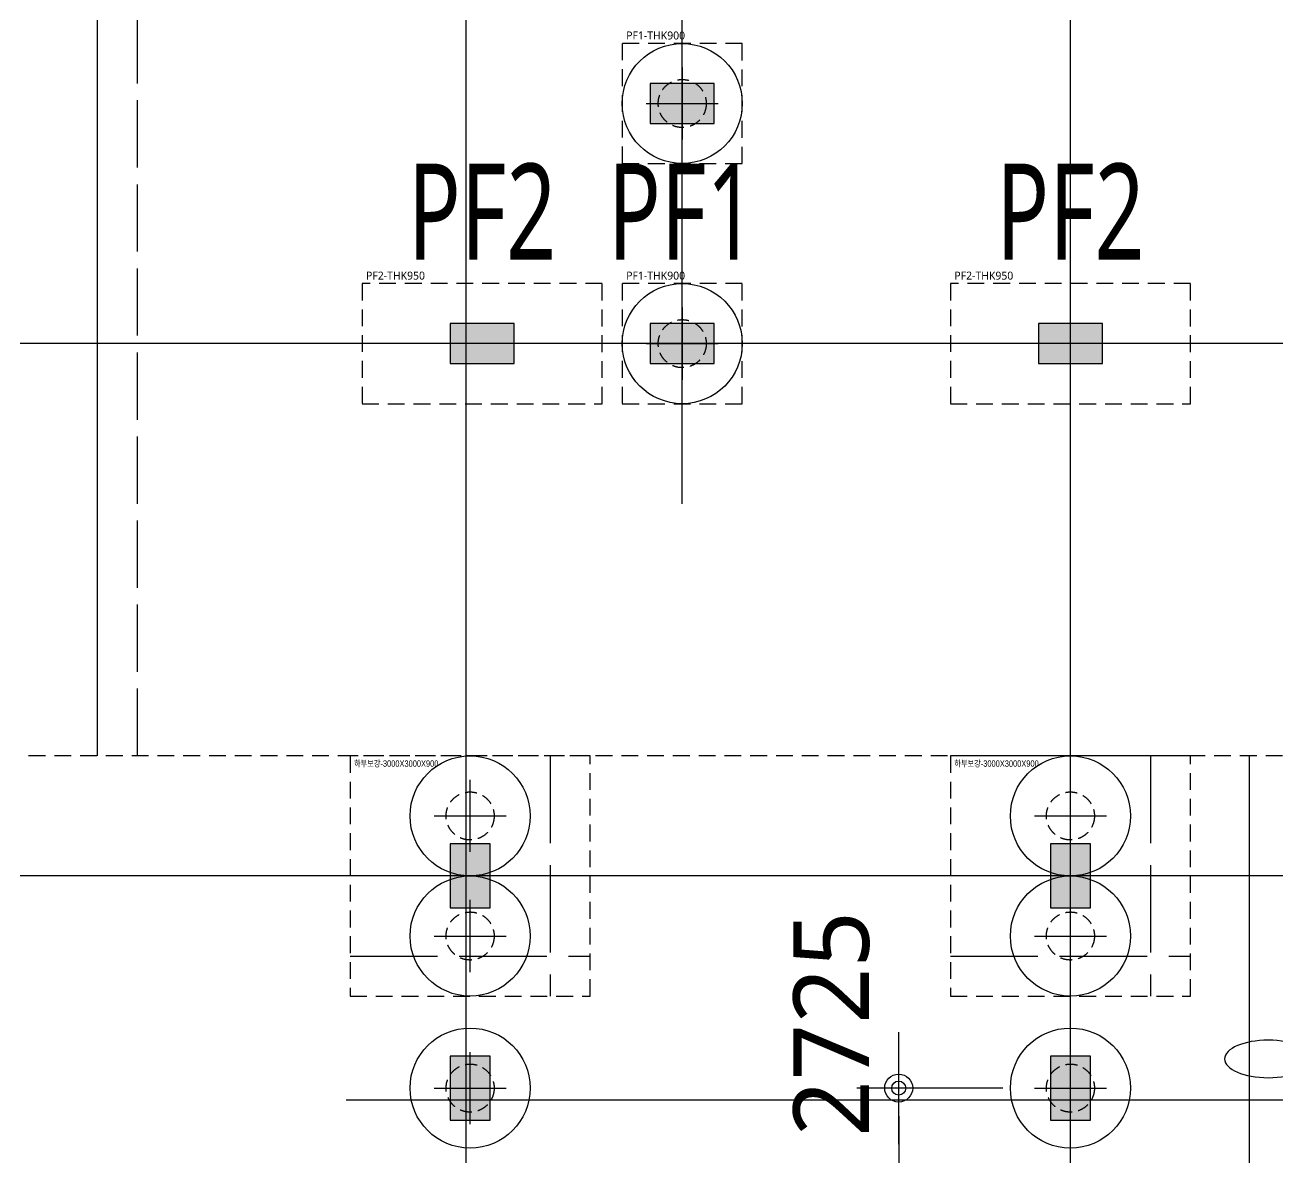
# Model space of a CAD drawing. Header units: millimetres. Extents: x 327808 to 2562540, y -728300 to 402793.
# Drawn here: x 846690 to 862343, y 168941 to 183094 of the extents above; entities that cross this region are included whole.
import ezdxf
from ezdxf.enums import TextEntityAlignment as Align

# ---------------------------------------------------------------- set-up
doc = ezdxf.new("R2010")
doc.units = ezdxf.units.MM
doc.header["$LTSCALE"] = 140
for name, pattern in [('HID2', [7.5, 6, -1.5]), ('XS-기초$0$CONTINOUS', [0]), ('XS-기초$0$HID', [2.3, 1.5, -0.8]), ('XS-기초$0$HID2', [7.5, 6, -1.5])]:
    doc.linetypes.add(name, pattern=pattern)
doc.layers.get('Defpoints').update_dxf_attribs({"color": 145})
for name, color, linetype in [('BAR-Bot', 2, 'HID2'), ('BAR-TOP', 2, 'Continuous'), ('DIM', 7, 'Continuous'), ('LEADER', 7, 'Continuous'), ('NAME-F', 6, 'Continuous'), ('XS-기초$0$252', 252, 'Continuous'), ('XS-기초$0$BAR-B', 2, 'XS-기초$0$HID2'), ('XS-기초$0$CEN-P', 14, 'XS-기초$0$CONTINOUS'), ('XS-기초$0$MAT', 3, 'XS-기초$0$HID'), ('XS-기초$0$PILE-P', 4, 'XS-기초$0$HID'), ('XS-기초$0$WALL', 11, 'Continuous'), ('XS-기초$0$기초연단', 3, 'Continuous'), ('XS-기초$0$하부보강', 7, 'XS-기초$0$HID')]:
    doc.layers.add(name, color=color, linetype=linetype)
doc.layers.add('XS-기초$0$DEFPOINT', color=144, linetype='Continuous', plot=False)
doc.styles.add('XS-기초$0$맑은고딕', font='malgun.ttf')
doc.styles.add('돋음', font='')
doc.styles.add('맑은고딕', font='malgun.ttf')
doc.styles.get('돋음').set_extended_font_data('Dotum')
doc.dimstyles.new('DIM_350', dxfattribs={"dimscale": 350, "dimtxt": 2.7, "dimasz": 1, "dimexe": 1.5, "dimexo": 2, "dimgap": 1, "dimtad": 1, "dimdec": 0, "dimzin": 0, "dimdsep": 46, "dimtxsty": '맑은고딕', "dimblk1": 'DIMDOT', "dimblk2": 'DIMDOT', "dimsah": 1, "dimcen": 0.09, "dimdle": 2, "dimclrd": 7, "dimclre": 7, "dimclrt": 3, "dimadec": 0, "dimazin": 0, "dimtfac": 1, "dimtdec": 0, "dimtix": 1, "dimtmove": 2, "dimatfit": 3, "dimldrblk": 'DIMDOT', "dimfxl": 2, "dimtolj": 1, "dimtzin": 0, "dimarcsym": 0})

# ---------------------------------------------------------------- blocks, each defined once
blk = doc.blocks.new('XS-기초$0$A$C762E058C')
at = {"layer": 'XS-기초$0$252'}
h = blk.add_hatch(color=256, dxfattribs=at)
h.dxf.hatch_style = 1
h.paths.add_polyline_path([(117550, -126950), (117550, -126150), (117050, -126150), (117050, -126950)])
h.paths.add_polyline_path([(111050, -126950), (111050, -126150), (110550, -126150), (110550, -126950)])
h.paths.add_polyline_path([(105650, -126950), (105650, -126150), (105150, -126150), (105150, -126950)])
h.paths.add_polyline_path([(101350, -126950), (101350, -126150), (100850, -126150), (100850, -126950)])
h.paths.add_polyline_path([(93250, -126950), (93250, -126150), (92750, -126150), (92750, -126950)])
h.paths.add_polyline_path([(85750, -126950), (85750, -126150), (85250, -126150), (85250, -126950)])
h.paths.add_polyline_path([(117550, -124300), (117550, -123500), (117050, -123500), (117050, -124300)])
h.paths.add_polyline_path([(105650, -124300), (105650, -123500), (105150, -123500), (105150, -124300)])
h.paths.add_polyline_path([(125700, -124300), (125700, -123500), (125200, -123500), (125200, -124300)])
h.paths.add_polyline_path([(111050, -124300), (111050, -123500), (110550, -123500), (110550, -124300)])
h.paths.add_polyline_path([(101350, -124300), (101350, -123500), (100850, -123500), (100850, -124300)])
h.paths.add_polyline_path([(85750, -124300), (85750, -123500), (85250, -123500), (85250, -124300)])
h.paths.add_polyline_path([(93250, -124300), (93250, -123500), (92750, -123500), (92750, -124300)])
h.paths.add_polyline_path([(77200, -124150), (78000, -124150), (78000, -123650), (77200, -123650)])
h.paths.add_polyline_path([(88550, -114000), (87750, -114000), (87750, -114500), (88550, -114500)])
h.paths.add_polyline_path([(88550, -117000), (87750, -117000), (87750, -117500), (88550, -117500)])
h.paths.add_polyline_path([(88550, -111000), (87750, -111000), (87750, -111500), (88550, -111500)])
h.paths.add_polyline_path([(101650, -117000), (100850, -117000), (100850, -117500), (101650, -117500)])
h.paths.add_polyline_path([(101650, -111000), (100850, -111000), (100850, -111500), (101650, -111500)])
h.paths.add_polyline_path([(93400, -117000), (92600, -117000), (92600, -117500), (93400, -117500)])
h.paths.add_polyline_path([(93400, -111000), (92600, -111000), (92600, -111500), (93400, -111500)])
h.paths.add_polyline_path([(86050, -117000), (85250, -117000), (85250, -117500), (86050, -117500)])
h.paths.add_polyline_path([(85850, -111000), (85050, -111000), (85050, -111500), (85850, -111500)])
h.paths.add_polyline_path([(78000, -117000), (77200, -117000), (77200, -117500), (78000, -117500)])
h.paths.add_polyline_path([(78000, -111000), (77200, -111000), (77200, -111500), (78000, -111500)])
h.paths.add_polyline_path([(105800, -117000), (105000, -117000), (105000, -117500), (105800, -117500)])
h.paths.add_polyline_path([(105800, -111000), (105000, -111000), (105000, -111500), (105800, -111500)])
h.paths.add_polyline_path([(111050, -111000), (110250, -111000), (110250, -111500), (111050, -111500)])
h.paths.add_polyline_path([(111050, -117000), (110250, -117000), (110250, -117500), (111050, -117500)])
h.paths.add_polyline_path([(117850, -117000), (117050, -117000), (117050, -117500), (117850, -117500)])
h.paths.add_polyline_path([(117850, -111000), (117050, -111000), (117050, -111500), (117850, -111500)])
h.paths.add_polyline_path([(125850, -117000), (125050, -117000), (125050, -117500), (125850, -117500)])
h.paths.add_polyline_path([(125850, -111000), (125050, -111000), (125050, -111500), (125850, -111500)])
h.paths.add_polyline_path([(110400, -103800), (110400, -103300), (109600, -103300), (109600, -103800)])
h.paths.add_polyline_path([(118500, -103300), (117700, -103300), (117700, -103800), (118500, -103800)])
h.paths.add_polyline_path([(111050, -107400), (110250, -107400), (110250, -107900), (111050, -107900)])
h.paths.add_polyline_path([(117850, -107400), (117050, -107400), (117050, -107900), (117850, -107900)])
h.paths.add_polyline_path([(126600, -103300), (125800, -103300), (125800, -103800), (126600, -103800)])
h.paths.add_polyline_path([(86100, -103300), (85300, -103300), (85300, -103800), (86100, -103800)])
h.paths.add_polyline_path([(86100, -95200), (85300, -95200), (85300, -95700), (86100, -95700)])
h.paths.add_polyline_path([(86100, -87100), (85300, -87100), (85300, -87600), (86100, -87600)])
h.paths.add_polyline_path([(94200, -103300), (93400, -103300), (93400, -103800), (94200, -103800)])
h.paths.add_polyline_path([(94200, -95200), (93400, -95200), (93400, -95700), (94200, -95700)])
h.paths.add_polyline_path([(94200, -87100), (93400, -87100), (93400, -87600), (94200, -87600)])
h.paths.add_polyline_path([(102300, -103300), (101500, -103300), (101500, -103800), (102300, -103800)])
h.paths.add_polyline_path([(102300, -95200), (101500, -95200), (101500, -95700), (102300, -95700)])
h.paths.add_polyline_path([(102300, -87100), (101500, -87100), (101500, -87600), (102300, -87600)])
h.paths.add_polyline_path([(110400, -95200), (109600, -95200), (109600, -95700), (110400, -95700)])
h.paths.add_polyline_path([(110400, -87100), (109600, -87100), (109600, -87600), (110400, -87600)])
h.paths.add_polyline_path([(78000, -103300), (77200, -103300), (77200, -103800), (78000, -103800)])
h.paths.add_polyline_path([(78000, -95200), (77200, -95200), (77200, -95700), (78000, -95700)])
h.paths.add_polyline_path([(78000, -87100), (77200, -87100), (77200, -87600), (78000, -87600)])
h.paths.add_polyline_path([(118500, -95200), (117700, -95200), (117700, -95700), (118500, -95700)])
h.paths.add_polyline_path([(118500, -87100), (117700, -87100), (117700, -87600), (118500, -87600)])
h.paths.add_polyline_path([(126600, -95200), (125800, -95200), (125800, -95700), (126600, -95700)])
h.paths.add_polyline_path([(126600, -87100), (125800, -87100), (125800, -87600), (126600, -87600)])
h.paths.add_polyline_path([(134050, -103300), (133250, -103300), (133250, -103800), (134050, -103800)])
h.paths.add_polyline_path([(86100, -79000), (85300, -79000), (85300, -79500), (86100, -79500)])
h.paths.add_polyline_path([(94200, -79000), (93400, -79000), (93400, -79500), (94200, -79500)])
h.paths.add_polyline_path([(102300, -79000), (101500, -79000), (101500, -79500), (102300, -79500)])
h.paths.add_polyline_path([(110400, -79000), (109600, -79000), (109600, -79500), (110400, -79500)])
h.paths.add_polyline_path([(118500, -79000), (117700, -79000), (117700, -79500), (118500, -79500)])
h.paths.add_polyline_path([(134050, -79000), (133250, -79000), (133250, -79500), (134050, -79500)])
h.paths.add_polyline_path([(126600, -79000), (125800, -79000), (125800, -79500), (126600, -79500)])
h.paths.add_polyline_path([(73650, -79000), (72850, -79000), (72850, -79500), (73650, -79500)])
h.paths.add_polyline_path([(136755, -79000), (135955, -79000), (135955, -79500), (136755, -79500)])
h.paths.add_polyline_path([(68100, -79000), (67300, -79000), (67300, -79500), (68100, -79500)])
h.paths.add_polyline_path([(78000, -79000), (77200, -79000), (77200, -79500), (78000, -79500)])
blk = doc.blocks.new('XS-기초$0$PILE-P')
at = {"layer": 'XS-기초$0$DEFPOINT'}
blk.add_circle((0, 0), 750, dxfattribs=at)
at = {"layer": 'XS-기초$0$PILE-P', "color": 4, "linetype": 'XS-기초$0$CONTINOUS'}
for p, q in [((0, -450), (0, 450)), ((-450, 0), (450, 0))]:
    blk.add_line(p, q, dxfattribs=at)
at = {"layer": 'XS-기초$0$PILE-P', "linetype": 'XS-기초$0$HID', "ltscale": 0.7}
blk.add_circle((0, 0), 300, dxfattribs=at)
blk = doc.blocks.new('XS-기초$0$PF2')
at = {"layer": 'XS-기초$0$MAT', "linetype": 'XS-기초$0$HID'}
blk.add_lwpolyline([(-1500, -750), (1500, -750), (1500, 750), (-1500, 750)], close=True, dxfattribs=at)
at = {"layer": 'XS-기초$0$DEFPOINT', "color": 1, "style": 'XS-기초$0$맑은고딕'}
blk.add_text('PF2-THK950', height=100, dxfattribs=at).set_placement((-1450, 850), align=Align.MIDDLE_LEFT)
blk = doc.blocks.new('XS-기초$0$PF1')
at = {"layer": 'XS-기초$0$MAT', "linetype": 'XS-기초$0$HID'}
blk.add_lwpolyline([(-750, -750), (750, -750), (750, 750), (-750, 750)], close=True, dxfattribs=at)
at = {"layer": 'XS-기초$0$PILE-P', "rotation": 270}
blk.add_blockref('XS-기초$0$PILE-P', (0, 0), dxfattribs=at)
at = {"layer": 'XS-기초$0$DEFPOINT', "color": 1, "style": 'XS-기초$0$맑은고딕'}
blk.add_text('PF1-THK900', height=100, dxfattribs=at).set_placement((-700, 850), align=Align.MIDDLE_LEFT)
blk = doc.blocks.new('XS-기초$0$하부보강')
at = {"layer": 'XS-기초$0$BAR-B', "ltscale": 1.3}
for p, q in [((1000, 1500), (1000, -1500)), ((-1500, -1000), (1500, -1000))]:
    blk.add_line(p, q, dxfattribs=at)
at = {"layer": 'XS-기초$0$하부보강', "linetype": 'XS-기초$0$HID'}
blk.add_lwpolyline([(-1500, -1500), (1500, -1500), (1500, 1500), (-1500, 1500)], close=True, dxfattribs=at)
at = {"layer": 'XS-기초$0$DEFPOINT', "color": 1, "style": '돋음', "width": 0.8}
blk.add_text('하부보강-3000X3000X900', height=80, dxfattribs=at).set_placement((-1450, 1404), align=Align.MIDDLE_LEFT)
blk = doc.blocks.new('DIMDOT')
at = {"layer": 'DIM', "linetype": 'Continuous'}
blk.add_line((-2, 0), (2, 0), dxfattribs=at)
for radius in [0.5, 0.25]:
    blk.add_circle((0, 0), radius, dxfattribs=at)
blk = doc.blocks.new('*D250')
at = {"layer": 'Defpoints', "color": 0, "transparency": 16777216}
for p in [(859605, 169814), (857605, 167089), (859605, 167089)]:
    blk.add_point(p, dxfattribs=at)
at = {"layer": 'DIM', "color": 7, "lineweight": -2, "transparency": 16777216}
for p, q in [((858905, 169814), (857080, 169814)), ((857605, 169464), (857605, 167439)), ((858905, 167089), (857080, 167089))]:
    blk.add_line(p, q, dxfattribs=at)
at = {"layer": 'DIM', "color": 7, "lineweight": -2, "transparency": 16777216, "xscale": 350, "yscale": 350, "zscale": 350}
for p, rotation in [((857605, 169814), 90), ((857605, 167089), 270)]:
    blk.add_blockref('DIMDOT', p, dxfattribs=dict(at, rotation=rotation))
at = {"layer": 'DIM', "color": 3, "transparency": 16777216, "insert": (856767, 170616), "char_height": 945, "attachment_point": 5, "rotation": 90, "style": '맑은고딕'}
blk.add_mtext('\\A1;2725', dxfattribs=at)

msp = doc.modelspace()

# ---------------------------------------------------------------- linework, layer by layer
at = {"layer": 'BAR-Bot'}
msp.add_line((848096.6, 173963.9), (848096.6, 279363.9), dxfattribs=at)
at = {"layer": 'BAR-TOP'}
for p, q in [((847596.6, 173963.9), (847596.6, 279363.9)), ((861985.6, 166398.9), (861985.6, 173963.9))]:
    msp.add_line(p, q, dxfattribs=at)
at = {"layer": 'LEADER', "extrusion": (0, 0, -1)}
msp.add_ellipse((862223, 170178.3), major_axis=(546.9, 0), ratio=0.4285714, dxfattribs=at)
at = {"layer": 'XS-기초$0$CEN-P'}
for p, q in [((852200.4, 146453.9), (852200.4, 187113.9)), ((955930.4, 179113.9), (731950.4, 179113.9)), ((955930.4, 172463.9), (731950.4, 172463.9))]:
    msp.add_line(p, q, dxfattribs=at)
at = {"layer": 'XS-기초$0$CEN-P', "color": 124}
for p, q in [((854900.4, 177113.9), (854900.4, 187113.9)), ((859750.4, 146453.9), (859750.4, 187113.9)), ((885200.4, 169663.9), (850700.4, 169663.9))]:
    msp.add_line(p, q, dxfattribs=at)
at = {"layer": 'XS-기초$0$WALL'}
for p, q in [((854500.4, 182363.9), (854500.4, 181863.9)), ((855300.4, 182363.9), (854500.4, 182363.9)), ((855300.4, 181863.9), (855300.4, 182363.9)), ((854500.4, 181863.9), (855300.4, 181863.9)), ((852000.4, 179363.9), (852000.4, 178863.9)), ((852800.4, 179363.9), (852000.4, 179363.9)), ((852800.4, 178863.9), (852800.4, 179363.9)), ((854500.4, 179363.9), (854500.4, 178863.9)), ((855300.4, 179363.9), (854500.4, 179363.9)), ((855300.4, 178863.9), (855300.4, 179363.9)), ((859350.4, 179363.9), (859350.4, 178863.9)), ((860150.4, 179363.9), (859350.4, 179363.9)), ((860150.4, 178863.9), (860150.4, 179363.9)), ((852000.4, 178863.9), (852800.4, 178863.9)), ((854500.4, 178863.9), (855300.4, 178863.9)), ((859350.4, 178863.9), (860150.4, 178863.9)), ((852500.4, 172863.9), (852000.4, 172863.9)), ((852000.4, 172863.9), (852000.4, 172063.9)), ((852500.4, 172063.9), (852500.4, 172863.9)), ((860000.4, 172863.9), (859500.4, 172863.9)), ((859500.4, 172863.9), (859500.4, 172063.9)), ((860000.4, 172063.9), (860000.4, 172863.9)), ((852000.4, 172063.9), (852500.4, 172063.9)), ((859500.4, 172063.9), (860000.4, 172063.9)), ((852500.4, 170213.9), (852000.4, 170213.9)), ((852000.4, 170213.9), (852000.4, 169413.9)), ((852500.4, 169413.9), (852500.4, 170213.9)), ((860000.4, 170213.9), (859500.4, 170213.9)), ((859500.4, 170213.9), (859500.4, 169413.9)), ((860000.4, 169413.9), (860000.4, 170213.9)), ((852000.4, 169413.9), (852500.4, 169413.9)), ((859500.4, 169413.9), (860000.4, 169413.9))]:
    msp.add_line(p, q, dxfattribs=at)
at = {"layer": 'XS-기초$0$기초연단', "linetype": 'XS-기초$0$HID'}
msp.add_line((901040.4, 173963.9), (844890.4, 173963.9), dxfattribs=at)

# ---------------------------------------------------------------- block references
at = {"layer": 'XS-기초$0$252'}
msp.add_blockref('XS-기초$0$A$C762E058C', (766750.4, 296363.9), dxfattribs=at)
at = {"layer": 'XS-기초$0$PILE-P'}
for name, p in [('XS-기초$0$PF1', (854900.4, 182113.9)), ('XS-기초$0$PF2', (852400.4, 179113.9)), ('XS-기초$0$PF1', (854900.4, 179113.9)), ('XS-기초$0$PF2', (859750.4, 179113.9)), ('XS-기초$0$PILE-P', (852250.4, 173213.9)), ('XS-기초$0$PILE-P', (859750.4, 173213.9)), ('XS-기초$0$PILE-P', (852250.4, 171713.9)), ('XS-기초$0$PILE-P', (859750.4, 171713.9)), ('XS-기초$0$PILE-P', (852250.4, 169813.9)), ('XS-기초$0$PILE-P', (859750.4, 169813.9))]:
    msp.add_blockref(name, p, dxfattribs=at)
at = {"layer": 'XS-기초$0$하부보강'}
for p in [(852250.4, 172463.9), (859750.4, 172463.9)]:
    msp.add_blockref('XS-기초$0$하부보강', p, dxfattribs=at)

# ---------------------------------------------------------------- texts
at = {"layer": 'NAME-F', "style": '맑은고딕', "width": 0.7}
for s, p in [('PF2', (852400.4, 180763.9)), ('PF1', (854900.4, 180763.9)), ('PF2', (859750.4, 180763.9))]:
    msp.add_text(s, height=1200, dxfattribs=at).set_placement(p, align=Align.MIDDLE_CENTER)

# ---------------------------------------------------------------- dimensions: what is measured, and where the dimension line sits
at = {"layer": 'DIM'}
dim = msp.add_linear_dim(base=(857605.4, 167088.9), p1=(859605.4, 169813.9), p2=(859605.4, 167088.9), angle=270, dimstyle='DIM_350', dxfattribs=at)
dim.commit()
dim.dimension.update_dxf_attribs({"geometry": '*D250', "text_midpoint": (856767.1, 170615.8), "dimtype": 160})

doc.saveas('drawing.dxf')
